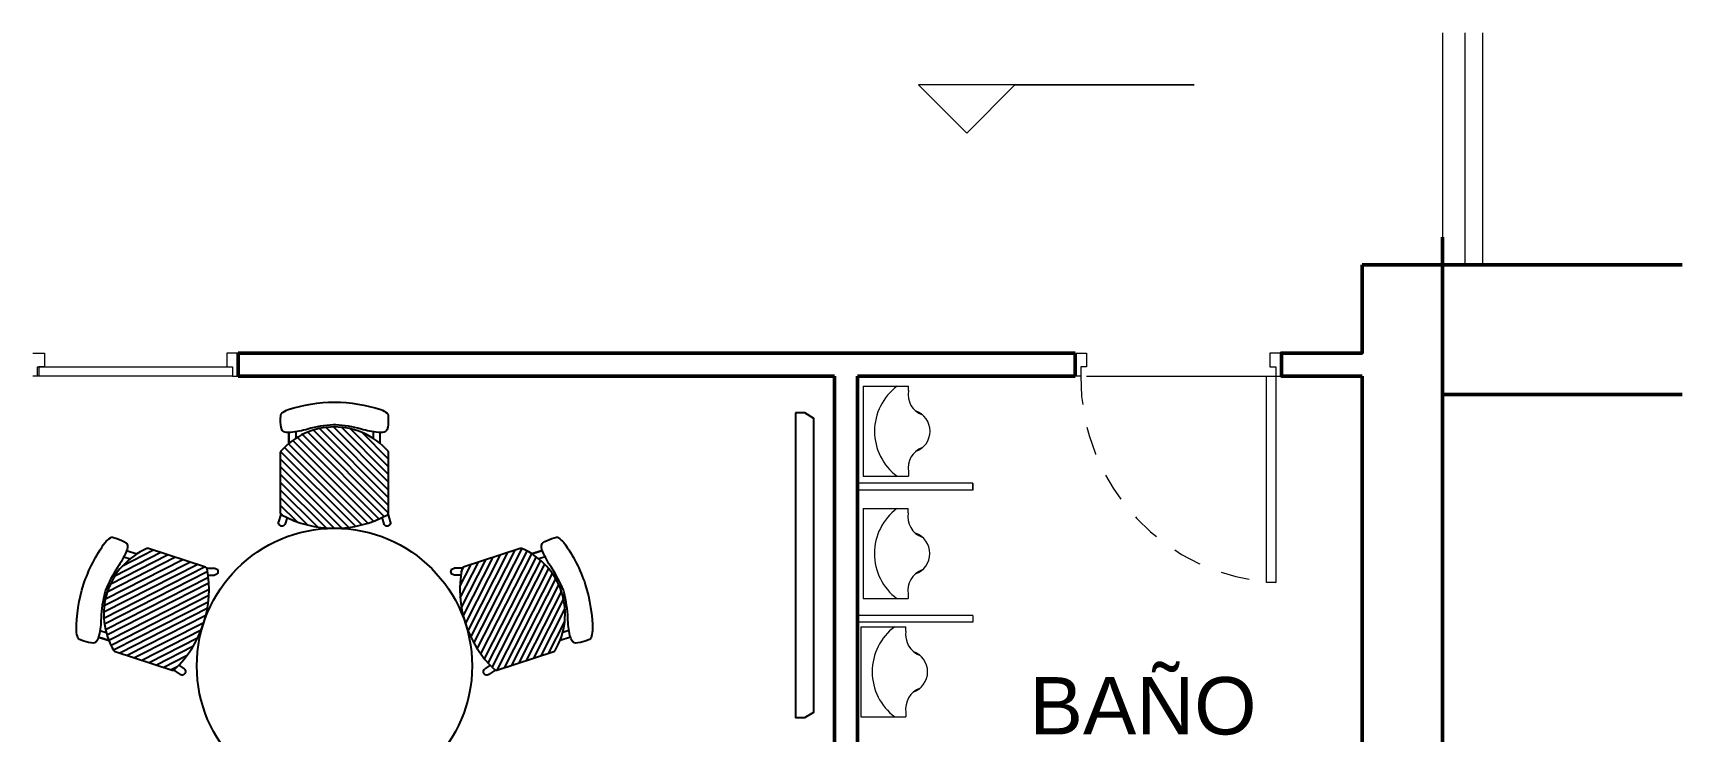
# Model space of a CAD drawing. Header units: millimetres. Extents: x -38 to 179, y -2 to 69.
# Drawn here: x 131.65 to 138.84, y 19.28 to 22.32 of the extents above; entities that cross this region are included whole.
import ezdxf

# ---------------------------------------------------------------- set-up
doc = ezdxf.new("R2010")
doc.units = ezdxf.units.MM
doc.linetypes.add('HIDDEN', pattern=[0.375, 0.25, -0.125])
doc.layers.get('0').update_dxf_attribs({"color": 255})
for name, color, linetype, lineweight in [('01 GRIS', 253, 'Continuous', 0), ('02 AZUL', 5, 'Continuous', 5), ('03 AMARILLO', 2, 'Continuous', 20), ('04 VERDE', 3, 'Continuous', 15), ('06 ROJO', 1, 'Continuous', 50), ('14 ANTEPECHO', 3, 'Continuous', 15)]:
    doc.layers.add(name, color=color, linetype=linetype, lineweight=lineweight)
doc.layers.add('A_MOBILIARIO', color=6, linetype='Continuous')
doc.styles.get("Standard").update_dxf_attribs({"font": 'arial.ttf'})

# ---------------------------------------------------------------- blocks, each defined once
blk = doc.blocks.new('PT90M15')
blk.add_lwpolyline([(0.02499999999997726, 0.09999999999999432), (0.02499999999997726, 1), (0.06499999999999773, 1), (0.06499999999999773, 0.09999999999999432)], close=True)
for points in [[(0, 0), (0.05000000000001137, 0), (0.05000000000001137, 0.05999999999999517), (0.02499999999997726, 0.05999999999999517), (0.02499999999997726, 0.09999999999999432), (0, 0.09999999999999432)], [(0.8999999999999773, 0), (0.8500000000000227, 0), (0.8500000000000227, 0.05999999999999517), (0.875, 0.05999999999999517), (0.875, 0.09999999999999432), (0.8999999999999773, 0.09999999999999432)]]:
    blk.add_lwpolyline(points)
at = {"color": 252, "linetype": 'HIDDEN', "ltscale": 0.5}
blk.add_arc((-0.01890433322307672, 0.1071459075115371), 0.8939328951040775, 359.5419849699633, 87.18486094680517, dxfattribs=at)
blk = doc.blocks.new('MB-MA-120')
at = {"layer": 'A_MOBILIARIO', "color": 4}
blk.add_circle((0, 0), 0.6, dxfattribs=at)
blk = doc.blocks.new('MB-SI-CT')
h = blk.add_hatch()
h.set_pattern_fill('ANSI31', color=252, scale=0.0075)
h.set_pattern_definition([(45, (0, 0), (-0.01683798022700466, 0.01683798022700466), [])])
edge = h.paths.add_edge_path()
edge.add_arc((-7.311484750971431e-11, 0.130322479753445), 0.3111049277399722, 41.304386364337574, 138.6956136985408, ccw=False)
edge.add_arc((0.2259970876225839, 0.3288964296365477), 0.01026228245989492, -5.374811848923855e-07, 41.304385795371786, ccw=False)
edge.add_line((0.2362593700824789, 0.3288964295402792), (0.236259370226179, 0.06746569466172048))
edge.add_arc((0.2259970878037363, 0.06746569465528363), 0.01026228242244273, -61.59172868186022, 3.593811470636865e-08, ccw=False)
edge.add_arc((-2.552034139569059e-10, 0.4852943833133625), 0.485294383313372, 241.5917287474179, 298.4082713128449, ccw=False)
edge.add_arc((-0.2259970878870283, 0.06746569441804096), 0.0102622824169693, 180.0000000866866, 241.5917288039885, ccw=False)
edge.add_line((-0.2362593703039977, 0.06746569440251449), (-0.2362593704476978, 0.3288964292810732))
edge.add_arc((-0.2259970879873667, 0.3288964293871515), 0.0102622824603312, 138.6956142593972, 180.0000005922503, ccw=False)
at = {"layer": 'A_MOBILIARIO', "color": 252}
for p, q in [((0.1984067138157286, 0.3699493810236589), (0.1984067138416492, 0.4171077532553653)), ((-0.2334672185991451, 0.06042924733519328), (-0.2434032058629612, 0.0284698572559563)), ((-0.2067068203616884, 0.04622385481347635), (-0.2149742407066526, 0.01963145843141945)), ((0.2067068203111546, 0.04622385503016346), (0.2149742406815847, 0.01963145866743332)), ((0.2334672185322404, 0.06042924758189372), (0.2434032058278888, 0.02846985752289299))]:
    blk.add_line(p, q, dxfattribs=at)
at = {"layer": 'A_MOBILIARIO'}
blk.add_line((0.198406713840285, 0.3699493810027406), (0.1984067138584749, 0.4027709281404412), dxfattribs=at)
blk.add_lwpolyline([(-0.2295795006393746, 0.501817623787062, 0.2473220328365423), (-0.2342042096352088, 0.4934425173822063), (-0.2345988710417259, 0.4733248703831094, 0.08150221110869013), (-0.2296849033021147, 0.4299622703331778, 0.2240355351153455), (-0.2162563958929979, 0.4188460196947261, 0.08102006946177262), (-0.1915073617117571, 0.4175541380637213, 0.05094595094992073), (-0.1161287371344599, 0.432312918111208, -0.05241184340338387), (-0.005307781174707316, 0.4509995738585957, -0.01486181126825373), (0.0053077805775672, 0.4509995738585957, -0.05241184340338387), (0.1161287365373198, 0.432312918111208, 0.05094595094992073), (0.1915073611150717, 0.4175541380637213, 0.0810200694617724), (0.2162563952963126, 0.4188460196947261, 0.2240355351153455), (0.2296849027054293, 0.4299622703331778, 0.0815022111332333), (0.2345988711267637, 0.473324870637768), (0.2342042096988735, 0.4934425176391386, 0.2473220328365423), (0.2295795006930348, 0.5018176240380825, 0.03297678744902263), (0.2022613923304561, 0.5176033459488707, 0.07399032975095574), (0, 0.5499999999999972, 0.07399032975095574), (-0.2022613923300014, 0.5176033459488707, 0.03297678744902263), (-0.22957950069258, 0.5018176240380825)], format="xyb", dxfattribs=at)
blk.add_lwpolyline([(-0.2337062542522119, 0.3356701430507627, -0.4525221831862469), (0.2337062538806265, 0.3356701433072402, -0.1822013527812773), (0.2362593700824789, 0.3288964295402792), (0.236259370226179, 0.06746569466172048, -0.2754070627771475), (0.2308793808958569, 0.05843919729026936, -0.253115704548103), (-0.2308793809573046, 0.05843919704743428, -0.2754070627748174), (-0.2362593703039977, 0.06746569440251449), (-0.2362593704476978, 0.3288964292810732, -0.1822013527812773)], format="xyb", close=True, dxfattribs=at)
at = {"layer": 'A_MOBILIARIO', "color": 252}
for points in [[(-0.1984067143354196, 0.4171077532552019), (-0.1984067143354196, 0.3699493809972978)], [(-0.1686355310602892, 0.42035933208291), (-0.1686355310602892, 0.3917576222893473)], [(0.1686355308387704, 0.4203593320252068), (0.1686355308387704, 0.3917576223379342)], [(0.1984067141139008, 0.4171077532478193), (0.1984067141139008, 0.369949381059655)]]:
    blk.add_lwpolyline(points, dxfattribs=at)
for centre, start, end in [((-0.2291887232852616, 0.02405065784391525), 162.729836512308, 342.7298365125797), ((0.2291887232547367, 0.02405065809539053), 197.2701635503081, 17.27016355055538)]:
    blk.add_arc(centre, 0.0148855916375804, start, end, dxfattribs=at)
blk = doc.blocks.new('onci op2')
at = {"layer": '01 GRIS'}
for p, q in [((22.22341611144657, 3.030000000007603), (23.02341611144948, 3.030000000007603)), ((22.22341611144657, 3.030000000007603), (23.02341611144948, 3.030000000007603)), ((22.22341611144657, 3.029999999993051), (23.02341611144948, 3.029999999993051)), ((21.72758808820799, 2.562593144373422), (21.72758808820799, 2.533113375591383)), ((21.72758808820799, 2.562593144373422), (21.72758808820799, 2.533113375591383)), ((21.72758808820799, 2.56259314435887), (21.72758808820799, 2.533113375576831))]:
    blk.add_line(p, q, dxfattribs=at)
at = {"layer": '02 AZUL'}
for p, q in [((21.25029704217741, 2.985889585886652), (21.25029704217741, 2.59282600212613)), ((21.25029704217741, 2.985889585886652), (21.44682883405767, 2.985889585886652)), ((21.25029704217741, 2.985889585886652), (21.25029704217741, 2.59282600212613)), ((21.25029704217741, 2.985889585886652), (21.44682883405767, 2.985889585886652)), ((21.25029704217741, 2.9858895858721), (21.25029704217741, 2.592826002111578)), ((21.25029704217741, 2.9858895858721), (21.44682883405767, 2.9858895858721)), ((21.44682883405767, 2.966181107514458), (21.44682883405767, 2.985889585886652)), ((21.44682883405767, 2.966181107514458), (21.44682883405767, 2.985889585886652)), ((21.44682883405767, 2.966181107514458), (21.44682883405767, 2.9858895858721)), ((21.25029704217741, 2.59282600212613), (21.44682883405767, 2.59282600212613)), ((21.25029704217741, 2.59282600212613), (21.44682883405767, 2.59282600212613)), ((21.25029704217741, 2.592826002111578), (21.44682883405767, 2.592826002111578)), ((21.44682883405767, 2.612534480483773), (21.44682883405767, 2.59282600212613)), ((21.44682883405767, 2.612534480483773), (21.44682883405767, 2.59282600212613)), ((21.44682883405767, 2.612534480469221), (21.44682883405767, 2.592826002111578)), ((21.72758808820799, 2.562593144373422), (21.22758808820799, 2.562593144373422)), ((21.72758808820799, 2.562593144373422), (21.22758808820799, 2.562593144373422)), ((21.72758808820799, 2.56259314435887), (21.22758808820799, 2.56259314435887)), ((21.72758808820799, 2.533113375591383), (21.22758808820799, 2.533113375591383)), ((21.72758808820799, 2.533113375591383), (21.22758808820799, 2.533113375591383)), ((21.72758808820799, 2.533113375576831), (21.22758808820799, 2.533113375576831)), ((21.72758808820799, 2.533113375591383), (21.72758808820799, 2.562593144373422)), ((21.72758808820799, 2.533113375591383), (21.72758808820799, 2.562593144373422)), ((21.72758808820799, 2.533113375576831), (21.72758808820799, 2.56259314435887)), ((21.2495831468259, 2.452767311575044), (21.44611493870616, 2.452767311575044)), ((21.2495831468259, 2.452767311575044), (21.2495831468259, 2.059703727814521)), ((21.2495831468259, 2.452767311575044), (21.44611493870616, 2.452767311575044)), ((21.2495831468259, 2.452767311575044), (21.2495831468259, 2.059703727814521)), ((21.2495831468259, 2.452767311560492), (21.44611493870616, 2.452767311560492)), ((21.2495831468259, 2.452767311560492), (21.2495831468259, 2.059703727799969)), ((21.44611493870616, 2.433058833217401), (21.44611493870616, 2.452767311575044)), ((21.44611493870616, 2.433058833217401), (21.44611493870616, 2.452767311575044)), ((21.44611493870616, 2.433058833202849), (21.44611493870616, 2.452767311560492)), ((21.2495831468259, 2.059703727814521), (21.44611493870616, 2.059703727814521)), ((21.2495831468259, 2.059703727814521), (21.44611493870616, 2.059703727814521)), ((21.2495831468259, 2.059703727799969), (21.44611493870616, 2.059703727799969)), ((21.44611493870616, 2.079412206172164), (21.44611493870616, 2.059703727814521)), ((21.44611493870616, 2.079412206172164), (21.44611493870616, 2.059703727814521)), ((21.44611493870616, 2.079412206172164), (21.44611493870616, 2.059703727799969)), ((21.72758808820799, 1.986120018738474), (21.22758808820799, 1.986120018738474)), ((21.72758808820799, 1.986120018738474), (21.22758808820799, 1.986120018738474)), ((21.72758808820799, 1.986120018738474), (21.22758808820799, 1.986120018738474)), ((21.72758808820799, 1.956640249956435), (21.22758808820799, 1.956640249956435)), ((21.72758808820799, 1.956640249956435), (21.22758808820799, 1.956640249956435)), ((21.72758808820799, 1.956640249956435), (21.22758808820799, 1.956640249956435)), ((21.72758808820799, 1.986120018738474), (21.72758808820799, 1.956640249956435)), ((21.72758808820799, 1.986120018738474), (21.72758808820799, 1.956640249956435)), ((21.72758808820799, 1.986120018738474), (21.72758808820799, 1.956640249956435)), ((21.23987399542239, 1.937333360686934), (21.43640578730265, 1.937333360686934)), ((21.23987399542239, 1.937333360686934), (21.23987399542239, 1.544269776926412)), ((21.23987399542239, 1.937333360686934), (21.43640578730265, 1.937333360686934)), ((21.23987399542239, 1.937333360686934), (21.23987399542239, 1.544269776926412)), ((21.23987399542239, 1.937333360672382), (21.43640578730265, 1.937333360672382)), ((21.23987399542239, 1.937333360672382), (21.23987399542239, 1.54426977691186)), ((21.43640578730265, 1.917624882329291), (21.43640578730265, 1.937333360686934)), ((21.43640578730265, 1.917624882329291), (21.43640578730265, 1.937333360686934)), ((21.43640578730265, 1.917624882314739), (21.43640578730265, 1.937333360672382)), ((21.23987399542239, 1.544269776926412), (21.43640578730265, 1.544269776926412)), ((21.23987399542239, 1.544269776926412), (21.43640578730265, 1.544269776926412)), ((21.23987399542239, 1.54426977691186), (21.43640578730265, 1.54426977691186)), ((21.43640578730265, 1.563978255284055), (21.43640578730265, 1.544269776926412)), ((21.43640578730265, 1.563978255284055), (21.43640578730265, 1.544269776926412)), ((21.43640578730265, 1.563978255269503), (21.43640578730265, 1.54426977691186))]:
    blk.add_line(p, q, dxfattribs=at)
for points in [[(17.6299999999901, 3.129999999998872), (17.67999999999302, 3.129999999998872), (17.67999999999302, 3.0700000000012), (17.65499999999884, 3.0700000000012), (17.65499999999884, 3.029999999993051), (17.6299999999901, 3.029999999993051)], [(18.52499999999418, 3.129999999998872), (18.47499999999127, 3.129999999998872), (18.47499999999127, 3.0700000000012), (18.49999999998545, 3.0700000000012), (18.49999999998545, 3.029999999993051), (18.52499999999418, 3.029999999993051)]]:
    blk.add_lwpolyline(points, dxfattribs=at)
blk.add_lwpolyline([(18.49999999998545, 3.029999999993051), (17.64999999999418, 3.029999999993051), (17.64999999999418, 3.0700000000012), (18.49999999998545, 3.0700000000012)], close=True, dxfattribs=at)
for centre, radius, start, end in [((21.54503500123974, 2.789357794006391), 0.245664739849993, 126.8698976460106, 233.1301023539894), ((21.54503500123974, 2.789357794006391), 0.245664739849993, 126.8698976460106, 233.1301023539894), ((21.54503500123974, 2.789357793991839), 0.245664739849993, 126.8698976460106, 233.1301023539894), ((21.53968039974279, 2.949738842822298), 0.09429613629568258, 169.9580960604084, 250.620455241102), ((21.53968039974279, 2.949738842822298), 0.09429613629568258, 169.9580960604084, 250.620455241102), ((21.53968039974279, 2.949738842807746), 0.09429613629568258, 169.9580960604084, 250.620455241102), ((21.44682883405767, 2.789357794006391), 0.09429613629568258, 0, 70.62045524110202), ((21.44682883405767, 2.789357794006391), 0.09429613629568258, 0, 70.62045524110202), ((21.44682883405767, 2.789357793991839), 0.09429613629568258, 0, 70.62045524110202), ((21.44682883405767, 2.789357794006391), 0.09429613629568258, 289.379544758898, 0), ((21.44682883405767, 2.789357794006391), 0.09429613629568258, 289.379544758898, 0), ((21.44682883405767, 2.789357793991839), 0.09429613629568258, 289.379544758898, 0), ((21.53968039974279, 2.628976745190484), 0.09429613629568258, 109.379544758898, 190.0419039395916), ((21.53968039974279, 2.628976745190484), 0.09429613629568258, 109.379544758898, 190.0419039395916), ((21.53968039974279, 2.628976745175932), 0.09429613629568258, 109.379544758898, 190.0419039395916), ((21.54432110590278, 2.256235519694783), 0.245664739849993, 126.8698976460106, 233.1301023539894), ((21.54432110590278, 2.256235519694783), 0.245664739849993, 126.8698976460106, 233.1301023539894), ((21.54432110590278, 2.256235519680231), 0.245664739849993, 126.8698976460106, 233.1301023539894), ((21.53896650440583, 2.41661656851069), 0.09429613629568258, 169.9580960604084, 250.620455241102), ((21.53896650440583, 2.41661656851069), 0.09429613629568258, 169.9580960604084, 250.620455241102), ((21.53896650440583, 2.41661656851069), 0.09429613629568258, 169.9580960604084, 250.620455241102), ((21.44611493870616, 2.256235519694783), 0.09429613629568258, 0, 70.62045524110202), ((21.44611493870616, 2.256235519694783), 0.09429613629568258, 0, 70.62045524110202), ((21.44611493870616, 2.256235519680231), 0.09429613629568258, 0, 70.62045524110202), ((21.44611493870616, 2.256235519694783), 0.09429613629568258, 289.379544758898, 0), ((21.44611493870616, 2.256235519694783), 0.09429613629568258, 289.379544758898, 0), ((21.44611493870616, 2.256235519680231), 0.09429613629568258, 289.379544758898, 0), ((21.53896650440583, 2.095854470878876), 0.09429613629568258, 109.379544758898, 190.0419039395916), ((21.53896650440583, 2.095854470878876), 0.09429613629568258, 109.379544758898, 190.0419039395916), ((21.53896650440583, 2.095854470864324), 0.09429613629568258, 109.379544758898, 190.0419039395916), ((21.53461195449927, 1.740801568806673), 0.245664739849993, 126.8698976460106, 233.1301023539894), ((21.53461195449927, 1.740801568806673), 0.245664739849993, 126.8698976460106, 233.1301023539894), ((21.53461195449927, 1.740801568792121), 0.245664739849993, 126.8698976460106, 233.1301023539894), ((21.52925735300232, 1.90118261762258), 0.09429613629568258, 169.9580960604084, 250.620455241102), ((21.52925735300232, 1.90118261762258), 0.09429613629568258, 169.9580960604084, 250.620455241102), ((21.52925735300232, 1.901182617608028), 0.09429613629568258, 169.9580960604084, 250.620455241102), ((21.43640578730265, 1.740801568806673), 0.09429613629568258, 0, 70.62045524110202), ((21.43640578730265, 1.740801568806673), 0.09429613629568258, 0, 70.62045524110202), ((21.43640578730265, 1.740801568792121), 0.09429613629568258, 0, 70.62045524110202), ((21.43640578730265, 1.740801568806673), 0.09429613629568258, 289.379544758898, 0), ((21.43640578730265, 1.740801568806673), 0.09429613629568258, 289.379544758898, 0), ((21.43640578730265, 1.740801568792121), 0.09429613629568258, 289.379544758898, 0), ((21.52925735300232, 1.580420519990766), 0.09429613629568258, 109.379544758898, 190.0419039395916), ((21.52925735300232, 1.580420519990766), 0.09429613629568258, 109.379544758898, 190.0419039395916), ((21.52925735300232, 1.580420519976214), 0.09429613629568258, 109.379544758898, 190.0419039395916)]:
    blk.add_arc(centre, radius, start, end, dxfattribs=at)
at = {"layer": '03 AMARILLO'}
blk.add_lwpolyline([(22.69303372026479, 4.298425001668547), (21.4916059551324, 4.298425001668547), (21.7009840321407, 4.089046924645699), (21.91036210916354, 4.298425001668547)], close=True, dxfattribs=at)
at = {"layer": '06 ROJO'}
for p, q in [((23.77499999999418, -1.510000000000546), (23.77499999999418, 3.634906064393035)), ((23.77499999999418, -1.510000000000546), (23.77499999999418, 3.634906064393035)), ((23.77499999999418, -1.510000000000546), (23.77499999999418, 3.634906064378483)), ((23.42499999998836, 3.515000000008185), (24.81999999999243, 3.515000000008185)), ((23.42499999998836, 3.515000000008185), (24.81999999999243, 3.515000000008185)), ((23.42499999998836, 3.514999999993633), (24.81999999999243, 3.514999999993633)), ((18.82499999999709, 3.129999999998872), (18.52499999999418, 3.129999999998872)), ((18.52499999999418, 3.129999999998872), (18.52499999999418, 3.030000000007603)), ((18.82499999999709, 3.129999999998872), (18.52499999999418, 3.129999999998872)), ((18.52499999999418, 3.129999999998872), (18.52499999999418, 3.030000000007603)), ((18.82499999999709, 3.129999999998872), (18.52499999999418, 3.129999999998872)), ((18.52499999999418, 3.129999999998872), (18.52499999999418, 3.029999999993051)), ((19.67499999998836, 3.129999999998872), (18.82499999999709, 3.129999999998872)), ((22.17341611144366, 3.129999999998872), (19.67499999998836, 3.129999999998872)), ((22.17341611144366, 3.129999999998872), (19.67499999998836, 3.129999999998872)), ((22.17341611144366, 3.129999999998872), (19.67499999998836, 3.129999999998872)), ((22.17341611144366, 3.129999999998872), (22.17341611144366, 3.030000000007603)), ((22.17341611144366, 3.129999999998872), (22.17341611144366, 3.030000000007603)), ((22.17341611144366, 3.129999999998872), (22.17341611144366, 3.029999999993051)), ((19.67499999998836, 3.030000000007603), (18.52499999999418, 3.030000000007603)), ((19.67499999998836, 3.030000000007603), (18.52499999999418, 3.030000000007603)), ((19.67499999998836, 3.029999999993051), (18.52499999999418, 3.029999999993051)), ((21.125, 3.030000000007603), (19.67499999998836, 3.030000000007603)), ((21.125, 3.030000000007603), (19.67499999998836, 3.030000000007603)), ((21.125, 3.029999999993051), (19.67499999998836, 3.029999999993051)), ((21.125, 1.379999999998872), (21.125, 3.030000000007603)), ((21.125, 1.379999999998872), (21.125, 3.030000000007603)), ((21.125, 1.379999999998872), (21.125, 3.029999999993051)), ((22.17341611144366, 3.030000000007603), (21.22499999999127, 3.030000000007603)), ((21.22499999999127, 1.379999999998872), (21.22499999999127, 3.030000000007603)), ((22.17341611144366, 3.030000000007603), (21.22499999999127, 3.030000000007603)), ((21.22499999999127, 1.379999999998872), (21.22499999999127, 3.030000000007603)), ((22.17341611144366, 3.029999999993051), (21.22499999999127, 3.029999999993051)), ((21.22499999999127, 1.379999999998872), (21.22499999999127, 3.029999999993051)), ((23.42499999998836, 3.030000000007603), (23.42499999998836, -3.899999999999964)), ((23.42499999998836, 3.030000000007603), (23.42499999998836, -3.899999999999964)), ((23.42499999998836, 3.029999999993051), (23.42499999998836, -3.899999999999964))]:
    blk.add_line(p, q, dxfattribs=at)
at = {"layer": '06 ROJO', "ltscale": 0.1}
for p, q in [((23.42499999998836, 3.515000000008185), (23.77499999999418, 3.515000000008185)), ((23.42499999998836, 3.515000000008185), (23.77499999999418, 3.515000000008185)), ((23.42499999998836, 3.514999999993633), (23.77499999999418, 3.514999999993633)), ((24.81999999999243, 2.950000000005857), (23.77499999999418, 2.950000000005857)), ((24.81999999999243, 2.950000000005857), (23.77499999999418, 2.950000000005857)), ((24.81999999999243, 2.949999999991305), (23.77499999999418, 2.949999999991305))]:
    blk.add_line(p, q, dxfattribs=at)
at = {"layer": '06 ROJO'}
for points in [[(23.42499999998836, 3.515000000008185), (23.42499999998836, 3.129999999998872)], [(23.42499999998836, 3.515000000008185), (23.42499999998836, 3.129999999998872)], [(23.42499999998836, 3.514999999993633), (23.42499999998836, 3.129999999998872)], [(23.07341611145239, 3.129999999998872), (23.42499999998836, 3.129999999998872), (23.07341611145239, 3.129999999998872), (23.07341611145239, 3.030000000007603), (23.42499999998836, 3.030000000007603)], [(23.07341611145239, 3.129999999998872), (23.42499999998836, 3.129999999998872), (23.07341611145239, 3.129999999998872), (23.07341611145239, 3.030000000007603), (23.42499999998836, 3.030000000007603)], [(23.07341611145239, 3.129999999998872), (23.42499999998836, 3.129999999998872), (23.07341611145239, 3.129999999998872), (23.07341611145239, 3.029999999993051), (23.42499999998836, 3.029999999993051)]]:
    blk.add_lwpolyline(points, dxfattribs=at)
at = {"layer": '14 ANTEPECHO'}
for p, q in [((23.77499999999418, 4.524999999988395), (23.77499999999418, 3.514999999993633)), ((23.875, 3.514999999993633), (23.875, 4.524999999988395)), ((23.94999999999709, 4.524999999988395), (23.94999999999709, 3.514999999993633))]:
    blk.add_line(p, q, dxfattribs=at)
at = {"layer": 'A_MOBILIARIO', "color": 6, "ltscale": 0.5}
blk.add_lwpolyline([(20.95500000000175, 2.869000000000269), (20.95500000000175, 1.541000000006206), (20.9950000000099, 1.541000000006206), (21.03500000000349, 1.564999999996543), (21.03500000000349, 2.845000000009931), (20.9950000000099, 2.869000000000269)], close=True, dxfattribs=at)
at = {"layer": '02 AZUL', "rotation": 180}
blk.add_blockref('PT90M15', (23.07341611145239, 3.129999999998872), dxfattribs=at)
blk.add_blockref('PT90M15', (23.07341611145239, 3.129999999998872), dxfattribs=at)
blk.add_blockref('PT90M15', (23.07341611145239, 3.129999999998872), dxfattribs=at)
at = {"layer": 'A_MOBILIARIO', "xscale": -1}
blk.add_blockref('MB-SI-CT', (18.94448707113042, 2.366436611535064), dxfattribs=at)
for p, rotation in [((18.37385316134896, 1.951846808160225), 72.00000000000006), ((19.51512098091189, 1.951846808160225), 288.0000000000001)]:
    blk.add_blockref('MB-SI-CT', p, dxfattribs=dict(at, rotation=rotation))
at = {"layer": 'A_MOBILIARIO'}
blk.add_blockref('MB-MA-120', (18.94448707113042, 1.766436611529243), dxfattribs=at)
at = {"layer": '04 VERDE', "char_height": 0.25, "width": 1.872928338039742, "attachment_point": 2}
for insert in [(22.46982780791586, 1.717753797560035), (22.46982780791586, 1.717753797560035), (22.46982780791586, 1.717753797545483)]:
    blk.add_mtext('BAÑO\\P{\\H0.6x;HOMBRES }', dxfattribs=dict(at, insert=insert))

msp = doc.modelspace()

# ---------------------------------------------------------------- block references
at = {"color": 3}
msp.add_blockref('onci op2', (114.0174049392499, 17.79745717959518), dxfattribs=at)

doc.saveas('drawing.dxf')
